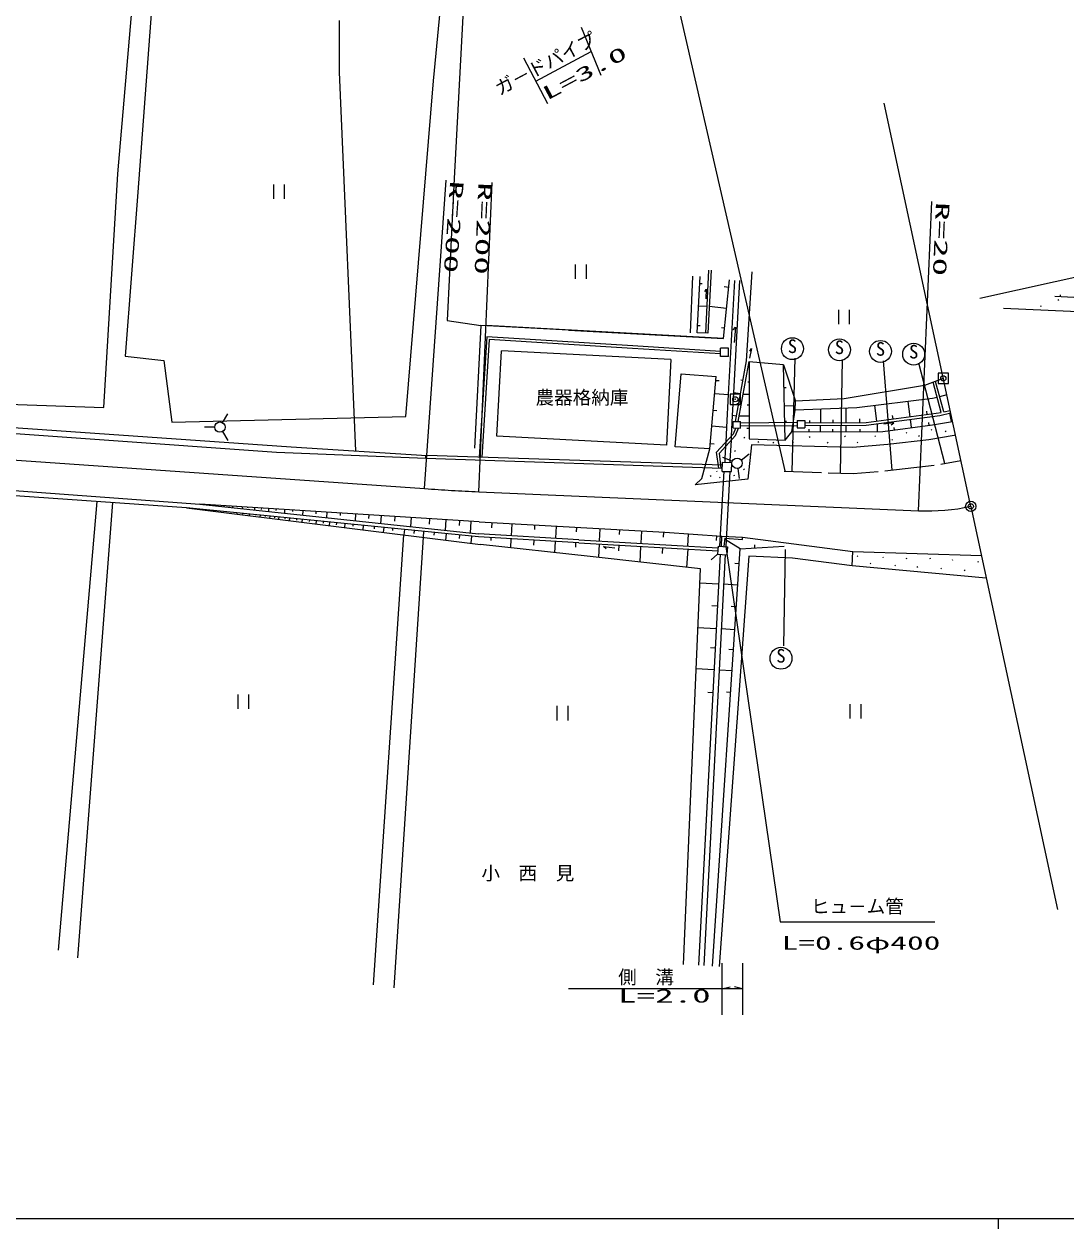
# Model space of a CAD drawing. Units: millimetres, scale not verified. Extents: x 40000 to 680000, y 20000 to 380000.
# Drawn here: x 173578 to 274558, y 204000 to 320826 of the extents above; entities that cross this region are included whole.
import ezdxf
from ezdxf.enums import TextEntityAlignment as Align

# ---------------------------------------------------------------- set-up
doc = ezdxf.new("R2010")
doc.units = ezdxf.units.MM
doc.header["$LTSCALE"] = 1000
doc.header["$PDMODE"] = 32
doc.header["$PDSIZE"] = 500
doc.layers.add('M-BGD-RSTR', color=7, linetype='Continuous', lineweight=13)
doc.layers.add('M-TTL-BAND', color=7, linetype='Continuous', lineweight=25)
doc.layers.add('M-OTRS', color=6, linetype='Continuous')
doc.styles.add('ＭＳ ゴシック', font='')
doc.styles.get('ＭＳ ゴシック').set_extended_font_data('MS Gothic')

msp = doc.modelspace()

# ---------------------------------------------------------------- linework, layer by layer
at = {"layer": 'M-BGD-RSTR'}
for p, q in [((235501, 329055), (247306, 277517)), ((204114, 321162), (204114, 316162)), ((229501, 315835), (227605, 320490)), ((223178, 315302), (228553, 318163)), ((224353, 313095), (222003, 317508)), ((204114, 316162), (205700, 279436)), ((265339, 274065), (256945, 313174)), ((197746, 305269), (197746, 303869)), ((198796, 305269), (198796, 303869)), ((212400, 275780), (214484, 305708)), ((217641, 275485), (218939, 305456)), ((260277, 273638), (261575, 303610)), ((300376, 301843), (266218, 294211)), ((226997, 297512), (226997, 296112)), ((228047, 297512), (228047, 296112)), ((239920, 296964), (239616, 290860)), ((240169, 296952), (239865, 290848)), ((243602, 288158), (244147, 296794)), ((238354, 296374), (238125, 290876)), ((238808, 290881), (239093, 296338)), ((239059, 295681), (239317, 295668)), ((241374, 290348), (241956, 296026)), ((242424, 295979), (241834, 284901)), ((242923, 295952), (242344, 285081)), ((239558, 294897), (239705, 295120)), ((239705, 295120), (239669, 294186)), ((241881, 295291), (241423, 295338)), ((273487, 294430), (278655, 294182)), ((274024, 294404), (274032, 294559)), ((238945, 293505), (239745, 293463)), ((241673, 293262), (239994, 293434)), ((278570, 292805), (268511, 293247)), ((272111, 293463), (272191, 293523)), ((273782, 294059), (273862, 294119)), ((252510, 293120), (252510, 291720)), ((253560, 293120), (253560, 291720)), ((217849, 291612), (217233, 279711)), ((226357, 291155), (217849, 291612)), ((241374, 290348), (218361, 291584)), ((226357, 291155), (241374, 290348)), ((238846, 291610), (239094, 291597)), ((241475, 291331), (241188, 291361)), ((242317, 291169), (242518, 291454)), ((242518, 291454), (242409, 289936)), ((218423, 290496), (217698, 278821)), ((218657, 290231), (217948, 278813)), ((232567, 289618), (218423, 290496)), ((232551, 289368), (218657, 290231)), ((239865, 290848), (238808, 290881)), ((219409, 280863), (219838, 289151)), ((236263, 288302), (219838, 289151)), ((241082, 288838), (232551, 289368)), ((241084, 289089), (232567, 289618)), ((241081, 288599), (241086, 289399)), ((241839, 288594), (241081, 288599)), ((241844, 289394), (241086, 289399)), ((241839, 288594), (241844, 289394)), ((244070, 289361), (243879, 288422)), ((243916, 289103), (244070, 289361)), ((236263, 288302), (235833, 279996)), ((242534, 282299), (243602, 288158)), ((242787, 282297), (243848, 288113)), ((243848, 288113), (243844, 288092)), ((243844, 288092), (243872, 280619)), ((247194, 287790), (243844, 288092)), ((247194, 287790), (248344, 284255)), ((247338, 280477), (247194, 287790)), ((248033, 277440), (248313, 288441)), ((252720, 277281), (252900, 288295)), ((257714, 277582), (256874, 288181)), ((262815, 278214), (260314, 287939)), ((236692, 279844), (237277, 286903)), ((237277, 286903), (240656, 286654)), ((240049, 279635), (240656, 286654)), ((240624, 286282), (240955, 286254)), ((243254, 286251), (243050, 286288)), ((262676, 286476), (260860, 285787)), ((263176, 286976), (262176, 286976)), ((262176, 286976), (262176, 285976)), ((263176, 285976), (263176, 286976)), ((242344, 285081), (242226, 282874)), ((243018, 284958), (242344, 285081)), ((243852, 286092), (243717, 286091)), ((247237, 285582), (247460, 285587)), ((260860, 285787), (253072, 284503)), ((262471, 283154), (261680, 286098)), ((262711, 283224), (261921, 286162)), ((262176, 285976), (263176, 285976)), ((240514, 285015), (241834, 284901)), ((241834, 284901), (241665, 281746)), ((243014, 284948), (242014, 284948)), ((242014, 284948), (242014, 283948)), ((242014, 283948), (243014, 283948)), ((242842, 283990), (242678, 284020)), ((243014, 283948), (243014, 284948)), ((243856, 284916), (243264, 284914)), ((248309, 283406), (248344, 284255)), ((253072, 284503), (248344, 284255)), ((261637, 284520), (254284, 283628)), ((259457, 282757), (259263, 284232)), ((262074, 284632), (261637, 284520)), ((263019, 284874), (262316, 284694)), ((192813, 282177), (193313, 283043)), ((240374, 283391), (240729, 283361)), ((242226, 282874), (242119, 280857)), ((242625, 282801), (242226, 282874)), ((243864, 282801), (242878, 282797)), ((243860, 283866), (243673, 283865)), ((247272, 283820), (248327, 283841)), ((247981, 281280), (248309, 283406)), ((254284, 283628), (248309, 283406)), ((250806, 282160), (250795, 283498)), ((253269, 282180), (253258, 283590)), ((255188, 282195), (262471, 283154)), ((255206, 281945), (262346, 282885)), ((256228, 282332), (256030, 283840)), ((257804, 282539), (257761, 282871)), ((261123, 282976), (261082, 283284)), ((262346, 282885), (263396, 283121)), ((262711, 283224), (263343, 283366)), ((263463, 282286), (263319, 283104)), ((192063, 281744), (191063, 281744)), ((240242, 281869), (241665, 281746)), ((241665, 281746), (241587, 280274)), ((242303, 281661), (242309, 282302)), ((242303, 281661), (243003, 281654)), ((242309, 282302), (243009, 282294)), ((242324, 281083), (242558, 281659)), ((242539, 280947), (242826, 281656)), ((243003, 281654), (243009, 282294)), ((248517, 282182), (243004, 282124)), ((248520, 281882), (243008, 281824)), ((243868, 281603), (243633, 281602)), ((247302, 282328), (247480, 282332)), ((248515, 282383), (249245, 282392)), ((248515, 282383), (248523, 281682)), ((248523, 281682), (249253, 281691)), ((249245, 282392), (249253, 281691)), ((249248, 282148), (255188, 282195)), ((249251, 281898), (255206, 281945)), ((249687, 281289), (249685, 281557)), ((249734, 282152), (249732, 282375)), ((250769, 281295), (250765, 281910)), ((252010, 282170), (252008, 282461)), ((253250, 281309), (253247, 281930)), ((254594, 282190), (254591, 282534)), ((256300, 281326), (256296, 282089)), ((256823, 281329), (261633, 281963)), ((257874, 282153), (256906, 282018)), ((257606, 281972), (257874, 282153)), ((257942, 281477), (257911, 281716)), ((259593, 281694), (259486, 282509)), ((261297, 281919), (261259, 282206)), ((261633, 281963), (263571, 282305)), ((192813, 281311), (193313, 280445)), ((235833, 279996), (219409, 280863)), ((240706, 279307), (242324, 281083)), ((240968, 279224), (242539, 280947)), ((242098, 280463), (241994, 278524)), ((242119, 280857), (242098, 280463)), ((243445, 280680), (243385, 280760)), ((243872, 280619), (247338, 280477)), ((247338, 280477), (247981, 281280)), ((247981, 281280), (256823, 281329)), ((249755, 280753), (249696, 280833)), ((251975, 281302), (251973, 281540)), ((253186, 280815), (253127, 280895)), ((254608, 281317), (254607, 281534)), ((256089, 280833), (256029, 280913)), ((261269, 280529), (257295, 280052)), ((257749, 280475), (257689, 280555)), ((259131, 281156), (259071, 281236)), ((260354, 280849), (260295, 280929)), ((263716, 280946), (261269, 280529)), ((261569, 281437), (261509, 281517)), ((262950, 281293), (262891, 281373)), ((263856, 280977), (263716, 280946)), ((240049, 279635), (236692, 279844)), ((239258, 276777), (240049, 279635)), ((240094, 280157), (240463, 280125)), ((240907, 277750), (240706, 279307)), ((241155, 277782), (240968, 279224)), ((241566, 279880), (241504, 278728)), ((241587, 280274), (241566, 279880)), ((242522, 279383), (242463, 279463)), ((244075, 280038), (243723, 276704)), ((253889, 279773), (244075, 280038)), ((244784, 280260), (244724, 280340)), ((246260, 280204), (246200, 280284)), ((248162, 280241), (248103, 280321)), ((251525, 280200), (251465, 280281)), ((257295, 280052), (253889, 279773)), ((254376, 280216), (254316, 280297)), ((165533, 279044), (212400, 275780)), ((212503, 278691), (212520, 278994)), ((241253, 277747), (212503, 278691)), ((241263, 278047), (212624, 278988)), ((241244, 277458), (241273, 278357)), ((241273, 278357), (242184, 278328)), ((242221, 278430), (241298, 278814)), ((241504, 278728), (241484, 278351)), ((241994, 278524), (241984, 278335)), ((242155, 277429), (242184, 278328)), ((243080, 278541), (243874, 279148)), ((262435, 278143), (264385, 278510)), ((240171, 276966), (240111, 277047)), ((240771, 277408), (240712, 277488)), ((241038, 276819), (240978, 276900)), ((241400, 277460), (240993, 270195)), ((241244, 277458), (242155, 277429)), ((241999, 277427), (241592, 270161)), ((242451, 277003), (242391, 277083)), ((242747, 277742), (242876, 276750)), ((243393, 277610), (243333, 277690)), ((247249, 277465), (250885, 277351)), ((251525, 277310), (253933, 277251)), ((253933, 277251), (256378, 277430)), ((256995, 277500), (261781, 278042)), ((238622, 276157), (239258, 276777)), ((243723, 276704), (238622, 276157)), ((217641, 275484), (260277, 273638)), ((176914, 231032), (180669, 274530)), ((182132, 274428), (178745, 230269)), ((189303, 273932), (217821, 270371)), ((217697, 272549), (190595, 274285)), ((192935, 274135), (192929, 274036)), ((193456, 274102), (193452, 274038)), ((193793, 274080), (193785, 273944)), ((194211, 273441), (194199, 273321)), ((194217, 274053), (194212, 273975)), ((194711, 274021), (194700, 273849)), ((194762, 273386), (194755, 273319)), ((195253, 273987), (195247, 273893)), ((195921, 273944), (195907, 273718)), ((196579, 273902), (196570, 273762)), ((197271, 273857), (197252, 273574)), ((198003, 273810), (197993, 273655)), ((198830, 273757), (198807, 273408)), ((199608, 273708), (199599, 273568)), ((200601, 273644), (200574, 273219)), ((201865, 273563), (201850, 273327)), ((202932, 273495), (202899, 272971)), ((204226, 273412), (204212, 273191)), ((265339, 274065), (273734, 234956)), ((195394, 273322), (195379, 273174)), ((196005, 273261), (195999, 273198)), ((196457, 273216), (196440, 273041)), ((196943, 273167), (196933, 273068)), ((197383, 273123), (197363, 272926)), ((197860, 273075), (197848, 272951)), ((198259, 273035), (198237, 272817)), ((198871, 272974), (198858, 272853)), ((199287, 272932), (199263, 272689)), ((199995, 272862), (199981, 272727)), ((200536, 272807), (200509, 272533)), ((201236, 272737), (201220, 272582)), ((201886, 272672), (201855, 272365)), ((202572, 272603), (202556, 272447)), ((203189, 272542), (203155, 272203)), ((203853, 272475), (203834, 272282)), ((204661, 272394), (204623, 272019)), ((205449, 272315), (205431, 272137)), ((205697, 273317), (205656, 272676)), ((206439, 272216), (206397, 271798)), ((206982, 273235), (206960, 272901)), ((208182, 273158), (208134, 272411)), ((209505, 273073), (209477, 272630)), ((211088, 272972), (211032, 272102)), ((212859, 272859), (212826, 272340)), ((214455, 272756), (214390, 271743)), ((215785, 272671), (215754, 272192)), ((216883, 272601), (216812, 271484)), ((217697, 272549), (235691, 271545)), ((218904, 272481), (218876, 271994)), ((220846, 272373), (220781, 271213)), ((223061, 272249), (223037, 271829)), ((207431, 227675), (210395, 271299)), ((207524, 272108), (207502, 271885)), ((208434, 272016), (208387, 271549)), ((209301, 271930), (209279, 271715)), ((212243, 271068), (209414, 227370)), ((210446, 271815), (210395, 271299)), ((211382, 271721), (211354, 271440)), ((212300, 271629), (212243, 271068)), ((213314, 271528), (213290, 271285)), ((214474, 271412), (214412, 270797)), ((215783, 271280), (215749, 270937)), ((216953, 271163), (216886, 270488)), ((227344, 270531), (217613, 271097)), ((227361, 270831), (217630, 271397)), ((225152, 272133), (225087, 270963)), ((227109, 272024), (227085, 271593)), ((229395, 271896), (229329, 270716)), ((231289, 271791), (231263, 271333)), ((233431, 271671), (233365, 270481)), ((235539, 271554), (235513, 271090)), ((235691, 271545), (241185, 271184)), ((237961, 271396), (237884, 270218)), ((240684, 271217), (240653, 270759)), ((241165, 270186), (241222, 271182)), ((241185, 271184), (241222, 271182)), ((241222, 271182), (243219, 271064)), ((243207, 270865), (243219, 271064)), ((243219, 271064), (253895, 269675)), ((228430, 269186), (217821, 270371)), ((218827, 271027), (218810, 270741)), ((220772, 270914), (220721, 270047)), ((222979, 270785), (222951, 270312)), ((225068, 270664), (225004, 269569)), ((227037, 270549), (227010, 270094)), ((227344, 270531), (240817, 269748)), ((227361, 270831), (240834, 270047)), ((229317, 270417), (229241, 269095)), ((230006, 269929), (229724, 270176)), ((229724, 270176), (230840, 270054)), ((231227, 270306), (231195, 269753)), ((233335, 270183), (233246, 268648)), ((235445, 270060), (235411, 269478)), ((237902, 269917), (237799, 268139)), ((240288, 229487), (242995, 269929)), ((240843, 270204), (240798, 269425)), ((240843, 270204), (241742, 270152)), ((241489, 270966), (241417, 270171)), ((242995, 269929), (241483, 270895)), ((241489, 270966), (243207, 270865)), ((241742, 270152), (241697, 269373)), ((242995, 269929), (247247, 270193)), ((244416, 270017), (244397, 270332)), ((247353, 269884), (247199, 260535)), ((239131, 267990), (228430, 269186)), ((241031, 269411), (238953, 229569)), ((241531, 269383), (239450, 229543)), ((240798, 269425), (240170, 268879)), ((240798, 269425), (241697, 269373)), ((243811, 269229), (240937, 229440)), ((248069, 269055), (243811, 269229)), ((253852, 268293), (248069, 269055)), ((253852, 268293), (253895, 269675)), ((253895, 269675), (266362, 269299)), ((254376, 269191), (254316, 269271)), ((256892, 269060), (256833, 269140)), ((259155, 268957), (259095, 269038)), ((261448, 268943), (261388, 269023)), ((263611, 268807), (263551, 268887)), ((266103, 268622), (266043, 268702)), ((237481, 229646), (239131, 267990)), ((242898, 268484), (242476, 268512)), ((266835, 267097), (253852, 268293)), ((255655, 268482), (255595, 268563)), ((258033, 268291), (257974, 268372)), ((260199, 268135), (260139, 268215)), ((262487, 267995), (262428, 268075)), ((264801, 267816), (264742, 267896)), ((240880, 266504), (239071, 266599)), ((242761, 266436), (241382, 266528)), ((240769, 264392), (240246, 264419)), ((242620, 264324), (242107, 264359)), ((240655, 262193), (238885, 262285)), ((242470, 262092), (241155, 262181)), ((240556, 260306), (240116, 260329)), ((242339, 260138), (241893, 260168)), ((240447, 258214), (238714, 258305)), ((242203, 258102), (240946, 258186)), ((240331, 255986), (239856, 256011)), ((242063, 256008), (241673, 256034)), ((194288, 255832), (194288, 254432)), ((195338, 255832), (195338, 254432)), ((225221, 254710), (225221, 253310)), ((226271, 254710), (226271, 253310)), ((253631, 254897), (253631, 253497)), ((254681, 254897), (254681, 253497)), ((241222, 229763), (241222, 224763)), ((243222, 229763), (243222, 224763)), ((241222, 227263), (226344, 227263)), ((241222, 227263), (242022, 227477)), ((243222, 227263), (241222, 227263)), ((243222, 227263), (242422, 227477))]:
    msp.add_line(p, q, dxfattribs=at)
for points in [[(156495, 338956), (154367, 311091), (153061, 291836), (166558, 290579), (167767, 289853), (168299, 288450), (168299, 284096), (181313, 283661), (182667, 306301), (185183, 335666)], [(186886, 335225), (184612, 304538), (183385, 288626), (187113, 288217), (187886, 282215), (210572, 282761), (213254, 315313), (214436, 327451)], [(216391, 327042), (215255, 305856), (214573, 292081), (217849, 291612)], [(217613, 271097), (189303, 273932), (166218, 275530), (140280, 277469), (105063, 280017), (65563, 282955)], [(65591, 283350), (91246, 281360), (123992, 279115), (152429, 277074), (190595, 274285), (217630, 271397)], [(162750, 282388), (199459, 279839), (212624, 278988)], [(212503, 278691), (198044, 279273), (163246, 281768)], [(241592, 270161), (246849, 233775), (261849, 233775)]]:
    msp.add_lwpolyline(points, dxfattribs=at)
for centre, radius in [((248048, 289350), 1061), ((252609, 289246), 1061), ((256587, 289088), 1061), ((259808, 288820), 1061), ((192563, 281744), 500), ((242683, 278237), 500), ((265339, 274065), 500), ((246940, 259333), 1061)]:
    msp.add_circle(centre, radius, dxfattribs=at)
for centre, radius, start, end in [((226294, 475297), 200000, 266.01666, 266.76858), ((226294, 475297), 200000, 266.76858, 267.5205), ((261142, 293620), 20000, 267.52061, 282.11384)]:
    msp.add_arc(centre, radius, start, end, dxfattribs=at)
for p in [(262676, 286476), (242514, 284448)]:
    msp.add_point(p, dxfattribs=at)
at = {"layer": 'M-OTRS'}
msp.add_point((265339, 274065), dxfattribs=at)
at = {"layer": 'M-TTL-BAND'}
for p, q in [((40000, 205000), (579000, 205000)), ((268000, 205000), (268000, 204000))]:
    msp.add_line(p, q, dxfattribs=at)

# ---------------------------------------------------------------- texts
at = {"layer": 'M-BGD-RSTR', "style": 'ＭＳ ゴシック'}
msp.add_text('ガ－ドパイプ', height=1320, rotation=28.025, dxfattribs=at).set_placement((219847, 313529), align=Align.BOTTOM_LEFT)
at = {"layer": 'M-BGD-RSTR', "style": 'ＭＳ ゴシック', "width": 2}
for s, rotation, p in [('L=3.0', 28.025, (223631, 314554)), ('R=200', 267.52, (218939, 305456))]:
    msp.add_text(s, height=1320, rotation=rotation, dxfattribs=at).set_placement(p, align=Align.TOP_LEFT)
for s, rotation, p in [('R=200', 266.017, (214484, 305708)), ('R=20', 267.521, (261575, 303610))]:
    msp.add_text(s, height=1320, rotation=rotation, dxfattribs=at).set_placement(p, align=Align.BOTTOM_LEFT)
at = {"layer": 'M-BGD-RSTR', "style": 'ＭＳ ゴシック'}
for p in [(247598, 290250), (252159, 290146), (256137, 289988), (259358, 289720), (246490, 260233)]:
    msp.add_text('S', height=1320, dxfattribs=at).set_placement(p, align=Align.TOP_LEFT)
for s, p in [('農器格納庫', (223154, 283562)), ('小\u3000西\u3000見', (217905, 237435))]:
    msp.add_text(s, height=1320, dxfattribs=at).set_placement(p, align=Align.BOTTOM_LEFT)
for s, p in [('ヒュ－ム管', (254349, 235275)), ('側\u3000溝', (233862, 228416))]:
    msp.add_text(s, height=1320, dxfattribs=at).set_placement(p, align=Align.MIDDLE_CENTER)
at = {"layer": 'M-BGD-RSTR', "style": 'ＭＳ ゴシック', "width": 1.8}
msp.add_text('L=0.6φ400', height=1320, dxfattribs=at).set_placement((254699, 231729), align=Align.MIDDLE_CENTER)
at = {"layer": 'M-BGD-RSTR', "style": 'ＭＳ ゴシック', "width": 2}
msp.add_text('L=2.0', height=1320, dxfattribs=at).set_placement((231148, 227263), align=Align.TOP_LEFT)

doc.saveas('drawing.dxf')
